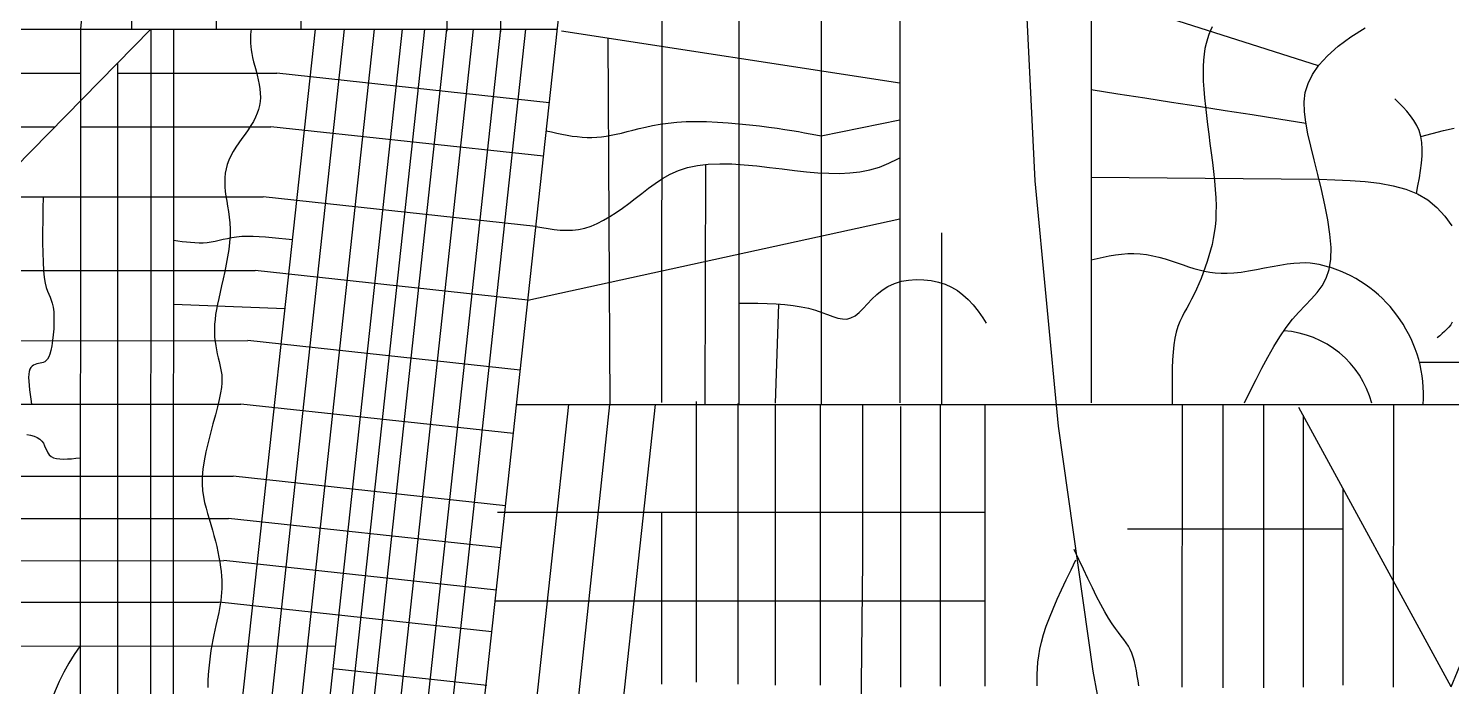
# Model space of a CAD drawing. Extents: x -15455 to 10897, y -24374 to 16165.
# Drawn here: x 4247 to 7471, y -6046 to -4556 of the extents above; entities that cross this region are included whole.
import ezdxf

# ---------------------------------------------------------------- set-up
doc = ezdxf.new("R2010")
doc.units = 0
doc.header["$MEASUREMENT"] = 0
for name, color, linetype in [('HIGHWAY', 7, 'CONTINUOUS'), ('STREETS-SPRAWL-12M', 7, 'CONTINUOUS'), ('STREETS-SPRAWL-20M', 7, 'CONTINUOUS')]:
    doc.layers.add(name, color=color, linetype=linetype)

msp = doc.modelspace()

# ---------------------------------------------------------------- linework, layer by layer
at = {"layer": 'HIGHWAY', "color": 250, "linetype": 'CONTINUOUS'}
for p, q in [((6499.6, -4345.2), (6526.6, -4901.3)), ((6526.6, -4901.3), (6579.7, -5456.5)), ((6579.7, -5456.5), (6658.1, -6011.8)), ((6626.5, -5758.4), (6616.1, -5736)), ((6608.6, -5782.3), (6619.5, -5759.6)), ((6636.8, -5780.4), (6626.5, -5758.4)), ((6597.8, -5804.8), (6608.6, -5782.3)), ((6647, -5801.9), (6636.8, -5780.4)), ((6657, -5822.6), (6647, -5801.9)), ((6577.5, -5848.9), (6587.4, -5827.1)), ((6587.4, -5827.1), (6597.8, -5804.8)), ((6666.7, -5842.2), (6657, -5822.6)), ((6568.3, -5870.1), (6577.5, -5848.9)), ((6676.1, -5860.4), (6666.7, -5842.2)), ((6685.1, -5877), (6676.1, -5860.4)), ((6552.7, -5909.9), (6560, -5890.5)), ((6560, -5890.5), (6568.3, -5870.1)), ((6693.7, -5891.6), (6685.1, -5877)), ((6701.7, -5904.2), (6693.7, -5891.6)), ((6541.7, -5945.6), (6546.5, -5928.3)), ((6546.5, -5928.3), (6552.7, -5909.9)), ((6709.2, -5915), (6701.7, -5904.2)), ((6716.2, -5924.3), (6709.2, -5915)), ((6722.6, -5932.5), (6716.2, -5924.3)), ((6535.5, -5976.9), (6538.1, -5961.7)), ((6538.1, -5961.7), (6541.7, -5945.6)), ((6728.5, -5940.1), (6722.6, -5932.5)), ((6733.9, -5947.4), (6728.5, -5940.1)), ((6738.7, -5954.7), (6733.9, -5947.4)), ((6742.9, -5962.4), (6738.7, -5954.7)), ((6746.6, -5970.9), (6742.9, -5962.4)), ((6532.6, -6005.2), (6533.7, -5991.4)), ((6533.7, -5991.4), (6535.5, -5976.9)), ((6749.7, -5980.1), (6746.6, -5970.9)), ((6752.5, -5989.9), (6749.7, -5980.1)), ((6754.8, -6000.3), (6752.5, -5989.9)), ((6531.8, -6031.7), (6532, -6018.6)), ((6532, -6018.6), (6532.6, -6005.2)), ((6658.1, -6011.8), (6760, -6569.4)), ((6756.9, -6011), (6754.8, -6000.3)), ((6758.8, -6022), (6756.9, -6011)), ((6760.5, -6033.3), (6758.8, -6022)), ((6531.8, -6044.6), (6531.8, -6031.7)), ((6762.2, -6044.6), (6760.5, -6033.3))]:
    msp.add_line(p, q, dxfattribs=at)
at = {"layer": 'STREETS-SPRAWL-12M', "color": 253, "linetype": 'CONTINUOUS'}
for p, q in [((4481, -2785.3), (4480.5, -4557.6)), ((4672.9, -2785.3), (4672.4, -4557.6)), ((4864.8, -2785.3), (4864.2, -4557.6)), ((5195, -2785.3), (5194.5, -4562)), ((5317, -2785.3), (5316.4, -4563.5)), ((5681.5, -4060.1), (5681.2, -5403.5)), ((5856.6, -4060.1), (5856.2, -5405.8)), ((6043.1, -4060.1), (6042.7, -5408.1)), ((6221.3, -4060.1), (6221, -5404.1)), ((6654.3, -4060.1), (6653.9, -5404.1)), ((7169.2, -4640.6), (6654.1, -4476.3)), ((4368.2, -4523.8), (4364.7, -4557.6)), ((3691.3, -5406.8), (4524, -4557.6)), ((4364.7, -4557.6), (4364.2, -6402.6)), ((4524, -4557.6), (4523.5, -6403.9)), ((4575.4, -4557.6), (4574.9, -6399.9)), ((4684.4, -6514.7), (4896.9, -4557.6)), ((4749.9, -4576), (4749.8, -4582.5)), ((4750.3, -4569.7), (4749.9, -4576)), ((4750.8, -4563.6), (4750.3, -4569.7)), ((4750.5, -6514.7), (4963, -4557.6)), ((4751.5, -4557.6), (4750.8, -4563.6)), ((4818.6, -6510.7), (5030.6, -4557.6)), ((4882.7, -6508.7), (5094.5, -4557.6)), ((4912.9, -6695.5), (5145, -4557.6)), ((4946.1, -6850.5), (5195, -4557.6)), ((4946.3, -7401.6), (5255.1, -4557.6)), ((5007.6, -7408.2), (5317.1, -4557.6)), ((5063.6, -7414.3), (5373.7, -4557.6)), ((5454.5, -4561.3), (6221.2, -4679.1)), ((5559.5, -4577.4), (5563.9, -5407.4)), ((6920.8, -4569.6), (6917.6, -4579.3)), ((6924.3, -4560.7), (6920.8, -4569.6)), ((6928, -4552.6), (6924.3, -4560.7)), ((7213.6, -4596.1), (7242.2, -4574.9)), ((7242.2, -4574.9), (7275, -4554.6)), ((4749.8, -4582.5), (4749.9, -4589.4)), ((4749.9, -4589.4), (4750.4, -4596.6)), ((4750.4, -4596.6), (4751.3, -4604.4)), ((4751.3, -4604.4), (4752.7, -4612.8)), ((6912.1, -4601.4), (6910.1, -4614)), ((6914.7, -4589.8), (6912.1, -4601.4)), ((6917.6, -4579.3), (6914.7, -4589.8)), ((7189.5, -4617.8), (7213.6, -4596.1)), ((4449, -4634.1), (4448.5, -6399.9)), ((4752.7, -4612.8), (4754.7, -4621.9)), ((4754.7, -4621.9), (4757, -4631.5)), ((4757, -4631.5), (4759.7, -4641.5)), ((4759.7, -4641.5), (4762.4, -4651.8)), ((6908.6, -4627.7), (6907.8, -4642.5)), ((6910.1, -4614), (6908.6, -4627.7)), ((7155.6, -4660.2), (7170.1, -4639.3)), ((7170.1, -4639.3), (7189.5, -4617.8)), ((3581, -4657.6), (4364.7, -4657.5)), ((4449, -4657.5), (4809.3, -4657.4)), ((4762.4, -4651.8), (4765.1, -4662.2)), ((4765.1, -4662.2), (4767.6, -4672.6)), ((4767.6, -4672.6), (4769.7, -4682.9)), ((5426.8, -4724.5), (4809.3, -4657.4)), ((6907.8, -4642.5), (6907.7, -4658.6)), ((6907.7, -4658.6), (6908.2, -4675.7)), ((7145.5, -4680.7), (7155.6, -4660.2)), ((4769.7, -4682.9), (4771.2, -4693)), ((4771.2, -4693), (4772.1, -4702.7)), ((4772.1, -4702.7), (4772.3, -4712.1)), ((6654.1, -4694.4), (6714.9, -4703.9)), ((6714.9, -4703.9), (6775.7, -4713.3)), ((6908.2, -4675.7), (6909.3, -4693.9)), ((6909.3, -4693.9), (6910.9, -4712.9)), ((7136.8, -4722.5), (7139.4, -4701.3)), ((7139.4, -4701.3), (7145.5, -4680.7)), ((4770.3, -4730.3), (4768.1, -4739.3)), ((4771.7, -4721.3), (4770.3, -4730.3)), ((4772.3, -4712.1), (4771.7, -4721.3)), ((6775.7, -4713.3), (6836.5, -4722.8)), ((6836.5, -4722.8), (6897.3, -4732.3)), ((6897.3, -4732.3), (6958.1, -4741.8)), ((6910.9, -4712.9), (6912.9, -4732.7)), ((6912.9, -4732.7), (6915.3, -4753)), ((7137.2, -4744.8), (7136.8, -4722.5)), ((7351.3, -4724.7), (7341.8, -4715.4)), ((7360.7, -4734.1), (7351.3, -4724.7)), ((7369.7, -4743.7), (7360.7, -4734.1)), ((4756.4, -4766.4), (4750.7, -4775.8)), ((4761.2, -4757.2), (4756.4, -4766.4)), ((4765.1, -4748.2), (4761.2, -4757.2)), ((4768.1, -4739.3), (4765.1, -4748.2)), ((5677.9, -4772.9), (5696.2, -4770.3)), ((5696.2, -4770.3), (5715.8, -4768.3)), ((5715.8, -4768.3), (5736.9, -4767.1)), ((5736.9, -4767.1), (5759.4, -4766.7)), ((5759.4, -4766.7), (5783.1, -4767.1)), ((5783.1, -4767.1), (5807.5, -4768.2)), ((5807.5, -4768.2), (5832, -4769.8)), ((5832, -4769.8), (5856.4, -4771.9)), ((6042.9, -4799.4), (6221.1, -4762.8)), ((6915.3, -4753), (6917.9, -4773.9)), ((6958.1, -4741.8), (7018.9, -4751.2)), ((7018.9, -4751.2), (7079.7, -4760.7)), ((7079.7, -4760.7), (7140.5, -4770.2)), ((7140.2, -4768.6), (7137.2, -4744.8)), ((7145.3, -4794.4), (7140.2, -4768.6)), ((7378, -4753.8), (7369.7, -4743.7)), ((7385.5, -4764.3), (7378, -4753.8)), ((7392.1, -4775.5), (7385.5, -4764.3)), ((3581, -4778.7), (4307.3, -4778.6)), ((4364.7, -4778.6), (4796.2, -4778.6)), ((4737.5, -4795.1), (4730.5, -4804.9)), ((4744.4, -4785.4), (4737.5, -4795.1)), ((4750.7, -4775.8), (4744.4, -4785.4)), ((5413.6, -4845.6), (4796.2, -4778.6)), ((5419.9, -4787.8), (5431.8, -4790.4)), ((5431.8, -4790.4), (5443.6, -4793)), ((5443.6, -4793), (5455.4, -4795.5)), ((5455.4, -4795.5), (5467, -4797.7)), ((5467, -4797.7), (5478.6, -4799.6)), ((5478.6, -4799.6), (5490.1, -4801.1)), ((5490.1, -4801.1), (5501.4, -4802.3)), ((5501.4, -4802.3), (5512.4, -4802.9)), ((5512.4, -4802.9), (5523.3, -4802.9)), ((5523.3, -4802.9), (5534.1, -4802.4)), ((5534.1, -4802.4), (5544.9, -4801.4)), ((5544.9, -4801.4), (5555.8, -4799.8)), ((5555.8, -4799.8), (5567, -4797.9)), ((5567, -4797.9), (5578.5, -4795.5)), ((5578.5, -4795.5), (5590.4, -4792.8)), ((5590.4, -4792.8), (5602.9, -4789.7)), ((5602.9, -4789.7), (5616.1, -4786.3)), ((5616.1, -4786.3), (5630.1, -4782.8)), ((5630.1, -4782.8), (5645, -4779.3)), ((5645, -4779.3), (5660.9, -4776)), ((5660.9, -4776), (5677.9, -4772.9)), ((5856.4, -4771.9), (5880.1, -4774.3)), ((5880.1, -4774.3), (5902.8, -4776.8)), ((5902.8, -4776.8), (5923.8, -4779.5)), ((5923.8, -4779.5), (5943.1, -4782.1)), ((5943.1, -4782.1), (5960.5, -4784.6)), ((5960.5, -4784.6), (5976.5, -4787.1)), ((5976.5, -4787.1), (5991.3, -4789.6)), ((5991.3, -4789.6), (6005.1, -4792.1)), ((6005.1, -4792.1), (6018.1, -4794.5)), ((6018.1, -4794.5), (6030.6, -4797)), ((6030.6, -4797), (6042.9, -4799.4)), ((6917.9, -4773.9), (6920.6, -4795.1)), ((6920.6, -4795.1), (6923.4, -4816.5)), ((7151.9, -4822.6), (7145.3, -4794.4)), ((7397.3, -4787.5), (7392.1, -4775.5)), ((7401.2, -4800.4), (7397.3, -4787.5)), ((7403.5, -4814.3), (7401.2, -4800.4)), ((7401.3, -4800.6), (7426.8, -4793.9)), ((7426.8, -4793.9), (7452.1, -4787.5)), ((7452.1, -4787.5), (7476.8, -4781.8)), ((4710.7, -4834.8), (4705.3, -4844.7)), ((4716.9, -4824.8), (4710.7, -4834.8)), ((4723.6, -4814.9), (4716.9, -4824.8)), ((4730.5, -4804.9), (4723.6, -4814.9)), ((6923.4, -4816.5), (6926.2, -4838)), ((7159.7, -4853.6), (7151.9, -4822.6)), ((7404.4, -4829.1), (7403.5, -4814.3)), ((7404.1, -4844.7), (7404.4, -4829.1)), ((4697.3, -4864.4), (4694.7, -4874.3)), ((4700.8, -4854.6), (4697.3, -4864.4)), ((4705.3, -4844.7), (4700.8, -4854.6)), ((5740.2, -4871.1), (5762.5, -4866.1)), ((5762.5, -4866.1), (5786.8, -4863.3)), ((5780.7, -4863.8), (5779.5, -5407.4)), ((5786.8, -4863.3), (5812.8, -4862.3)), ((5812.8, -4862.3), (5840.1, -4862.9)), ((5840.1, -4862.9), (5868.3, -4864.7)), ((5868.3, -4864.7), (5897, -4867.4)), ((5897, -4867.4), (5925.8, -4870.7)), ((6174.5, -4869.9), (6195.8, -4861.4)), ((6195.8, -4861.4), (6216.6, -4851.3)), ((6216.6, -4851.3), (6221.1, -4848.9)), ((6926.2, -4838), (6928.8, -4859.3)), ((6928.8, -4859.3), (6931.3, -4880.3)), ((7168, -4886.6), (7159.7, -4853.6)), ((7400.6, -4877.6), (7402.8, -4860.9)), ((7402.8, -4860.9), (7404.1, -4844.7)), ((4691.9, -4894.1), (4691.6, -4904.3)), ((4692.9, -4884.1), (4691.9, -4894.1)), ((4694.7, -4874.3), (4692.9, -4884.1)), ((5666.9, -4906.8), (5683.3, -4896.1)), ((5683.3, -4896.1), (5700.8, -4886.4)), ((5700.8, -4886.4), (5719.7, -4878)), ((5719.7, -4878), (5740.2, -4871.1)), ((5925.8, -4870.7), (5954.4, -4874.1)), ((5954.4, -4874.1), (5982.2, -4877.5)), ((5982.2, -4877.5), (6009.1, -4880.5)), ((6009.1, -4880.5), (6035, -4882.7)), ((6035, -4882.7), (6060, -4884.1)), ((6060, -4884.1), (6084.2, -4884.4)), ((6084.2, -4884.4), (6107.7, -4883.3)), ((6107.7, -4883.3), (6130.5, -4880.7)), ((6130.5, -4880.7), (6152.7, -4876.3)), ((6152.7, -4876.3), (6174.5, -4869.9)), ((6654, -4892.6), (7170.7, -4897.6)), ((6931.3, -4880.3), (6933.4, -4900.8)), ((7176.3, -4920.9), (7168, -4886.6)), ((7170.7, -4897.6), (7205.9, -4898.7)), ((7205.9, -4898.7), (7240.6, -4900.3)), ((7394.6, -4912.1), (7397.8, -4894.7)), ((7397.8, -4894.7), (7400.6, -4877.6)), ((4691.6, -4904.3), (4692, -4914.6)), ((4692, -4914.6), (4692.9, -4925.1)), ((4692.9, -4925.1), (4694.4, -4935.9)), ((5621.5, -4941.1), (5636.2, -4929.6)), ((5636.2, -4929.6), (5651.2, -4918)), ((5651.2, -4918), (5666.9, -4906.8)), ((6933.4, -4900.8), (6935.2, -4920.6)), ((6935.2, -4920.6), (6936.4, -4939.6)), ((7183.9, -4955.4), (7176.3, -4920.9)), ((7240.6, -4900.3), (7274.6, -4902.8)), ((7274.6, -4902.8), (7307.3, -4906.6)), ((7307.3, -4906.6), (7338.3, -4912.2)), ((7338.3, -4912.2), (7367.2, -4920.1)), ((7367.2, -4920.1), (7393.6, -4930.7)), ((7391.3, -4929.6), (7394.6, -4912.1)), ((7393.6, -4930.7), (7417.1, -4944.4)), ((3580.9, -4937.7), (4778.9, -4937.5)), ((4280.1, -4937.6), (4279.7, -4964.6)), ((4694.4, -4935.9), (4696.2, -4947.1)), ((4696.2, -4947.1), (4698.2, -4958.7)), ((4698.2, -4958.7), (4700.1, -4970.7)), ((5396.4, -5004.6), (4778.9, -4937.5)), ((5578.1, -4973), (5592.5, -4963)), ((5592.5, -4963), (5607, -4952.3)), ((5607, -4952.3), (5621.5, -4941.1)), ((6936.4, -4939.6), (6937.1, -4957.5)), ((6937.1, -4957.5), (6937, -4974.2)), ((7190.4, -4989.3), (7183.9, -4955.4)), ((7417.1, -4944.4), (7437.4, -4961.6)), ((7437.4, -4961.6), (7455.2, -4981.4)), ((4279.3, -4991.2), (4279, -5017)), ((4279.7, -4964.6), (4279.3, -4991.2)), ((4700.1, -4970.7), (4701.8, -4983.4)), ((4701.8, -4983.4), (4703.1, -4996.6)), ((4703.1, -4996.6), (4703.8, -5010.6)), ((5378.3, -5171.3), (6221.1, -4987.2)), ((5535.4, -4997.6), (5549.6, -4990.5)), ((5549.6, -4990.5), (5563.8, -4982.2)), ((5563.8, -4982.2), (5578.1, -4973)), ((6936.4, -4989.9), (6935.1, -5004.6)), ((6937, -4974.2), (6936.4, -4989.9)), ((7195.2, -5021.7), (7190.4, -4989.3)), ((7455.2, -4981.4), (7471.3, -5003.2)), ((4279, -5017), (4279, -5041.6)), ((4703.6, -5025.3), (4702.5, -5040.8)), ((4703.8, -5010.6), (4703.6, -5025.3)), ((4707.8, -5029.5), (4718.6, -5027.9)), ((4718.6, -5027.9), (4730.1, -5026.8)), ((4730.1, -5026.8), (4742.5, -5026.3)), ((4742.5, -5026.3), (4755.7, -5026.4)), ((4755.7, -5026.4), (4769.6, -5026.9)), ((4769.6, -5026.9), (4784, -5027.8)), ((4784, -5027.8), (4798.9, -5029.1)), ((5396.4, -5004.6), (5410.2, -5007.1)), ((5410.2, -5007.1), (5424, -5009.3)), ((5424, -5009.3), (5437.8, -5011.2)), ((5437.8, -5011.2), (5451.6, -5012.5)), ((5451.6, -5012.5), (5465.5, -5013.1)), ((5465.5, -5013.1), (5479.4, -5012.6)), ((5479.4, -5012.6), (5493.3, -5011)), ((5493.3, -5011), (5507.3, -5008)), ((5507.3, -5008), (5521.3, -5003.5)), ((5521.3, -5003.5), (5535.4, -4997.6)), ((6315.5, -5019.1), (6315.4, -5406.4)), ((6933.2, -5018.7), (6930.8, -5032.1)), ((6935.1, -5004.6), (6933.2, -5018.7)), ((7197.6, -5051.8), (7195.2, -5021.7)), ((4279, -5041.6), (4279.3, -5064.5)), ((4575.2, -5035.5), (4585.1, -5036.9)), ((4585.1, -5036.9), (4594.9, -5038.3)), ((4594.9, -5038.3), (4604.6, -5039.4)), ((4604.6, -5039.4), (4614.3, -5040.4)), ((4614.3, -5040.4), (4623.9, -5041)), ((4623.9, -5041), (4633.4, -5041.3)), ((4633.4, -5041.3), (4642.7, -5041.2)), ((4642.7, -5041.2), (4651.9, -5040.5)), ((4651.9, -5040.5), (4660.9, -5039.2)), ((4660.9, -5039.2), (4669.8, -5037.5)), ((4669.8, -5037.5), (4678.9, -5035.6)), ((4678.9, -5035.6), (4688.1, -5033.5)), ((4688.1, -5033.5), (4697.7, -5031.4)), ((4697.7, -5031.4), (4707.8, -5029.5)), ((4700.6, -5057), (4698, -5073.5)), ((4702.5, -5040.8), (4700.6, -5057)), ((4798.9, -5029.1), (4814.1, -5030.6)), ((4814.1, -5030.6), (4829.6, -5032.3)), ((4829.6, -5032.3), (4845.2, -5034)), ((6924.7, -5058.1), (6921, -5070.9)), ((6928, -5045.2), (6924.7, -5058.1)), ((6930.8, -5032.1), (6928, -5045.2)), ((7197.1, -5078.7), (7197.6, -5051.8)), ((4279.3, -5064.5), (4279.9, -5085.5)), ((4279.9, -5085.5), (4281, -5104.1)), ((4694.9, -5090.2), (4691.5, -5106.8)), ((4698, -5073.5), (4694.9, -5090.2)), ((6654, -5080), (6667.7, -5076.9)), ((6667.7, -5076.9), (6681.5, -5073.8)), ((6681.5, -5073.8), (6695.3, -5071.1)), ((6695.3, -5071.1), (6709.2, -5068.7)), ((6709.2, -5068.7), (6723, -5066.9)), ((6723, -5066.9), (6737, -5065.8)), ((6737, -5065.8), (6751, -5065.6)), ((6751, -5065.6), (6765.2, -5066.3)), ((6765.2, -5066.3), (6779.4, -5068)), ((6779.4, -5068), (6793.6, -5070.7)), ((6793.6, -5070.7), (6807.8, -5074.2)), ((6807.8, -5074.2), (6821.8, -5078.1)), ((6821.8, -5078.1), (6835.6, -5082.5)), ((6835.6, -5082.5), (6849.2, -5086.9)), ((6849.2, -5086.9), (6862.3, -5091.4)), ((6862.3, -5091.4), (6875, -5095.7)), ((6917, -5083.8), (6912.6, -5096.6)), ((6921, -5070.9), (6917, -5083.8)), ((7064.6, -5095.2), (7082, -5092.1)), ((7082, -5092.1), (7098.4, -5089.4)), ((7098.4, -5089.4), (7113.7, -5087.6)), ((7113.7, -5087.6), (7127.3, -5086.6)), ((7127.3, -5086.6), (7139.6, -5086.4)), ((7139.6, -5086.4), (7150.6, -5087)), ((7150.6, -5087), (7160.6, -5088.2)), ((7160.6, -5088.2), (7169.8, -5089.9)), ((7169.8, -5089.9), (7178.4, -5092)), ((7178.4, -5092), (7186.5, -5094.3)), ((7193.4, -5101.7), (7197.1, -5078.7)), ((3691.4, -5104.4), (4760.8, -5104.2)), ((4281, -5104.1), (4282.6, -5119.8)), ((4282.6, -5119.8), (4284.7, -5132.6)), ((4687.9, -5123), (4684.3, -5138.7)), ((4691.5, -5106.8), (4687.9, -5123)), ((5378.3, -5171.3), (4760.8, -5104.2)), ((6240.8, -5125.8), (6257.8, -5124.5)), ((6257.8, -5124.5), (6274.9, -5125)), ((6274.9, -5125), (6291.7, -5127)), ((6875, -5095.7), (6887.2, -5099.6)), ((6887.2, -5099.6), (6899.2, -5103)), ((6903.1, -5122.1), (6898, -5134.5)), ((6899.2, -5103), (6911, -5105.8)), ((6908, -5109.5), (6903.1, -5122.1)), ((6912.6, -5096.6), (6908, -5109.5)), ((6911, -5105.8), (6923, -5108.1)), ((6923, -5108.1), (6935.4, -5109.6)), ((6935.4, -5109.6), (6948.5, -5110.4)), ((6948.5, -5110.4), (6962.4, -5110.4)), ((6962.4, -5110.4), (6977.4, -5109.4)), ((6977.4, -5109.4), (6993.7, -5107.6)), ((6993.7, -5107.6), (7010.9, -5105)), ((7010.9, -5105), (7028.7, -5101.9)), ((7028.7, -5101.9), (7046.7, -5098.5)), ((7046.7, -5098.5), (7064.6, -5095.2)), ((7177.3, -5138.6), (7186.6, -5121.4)), ((7186.5, -5094.3), (7194.5, -5096.7)), ((7186.6, -5121.4), (7193.4, -5101.7)), ((4284.7, -5132.6), (4287.3, -5142.8)), ((4287.3, -5142.8), (4290.1, -5151)), ((4290.1, -5151), (4293.1, -5158.1)), ((4681, -5153.5), (4677.9, -5167.4)), ((4684.3, -5138.7), (4681, -5153.5)), ((6168.7, -5158.5), (6180.8, -5148.6)), ((6180.8, -5148.6), (6194, -5140.1)), ((6194, -5140.1), (6208.6, -5133.5)), ((6208.6, -5133.5), (6224.3, -5128.7)), ((6224.3, -5128.7), (6240.8, -5125.8)), ((6291.7, -5127), (6308.1, -5130.5)), ((6308.1, -5130.5), (6323.6, -5135.5)), ((6323.6, -5135.5), (6338, -5141.9)), ((6338, -5141.9), (6351.3, -5149.7)), ((6351.3, -5149.7), (6363.8, -5159)), ((6892.8, -5146.5), (6887.3, -5158)), ((6898, -5134.5), (6892.8, -5146.5)), ((7153.1, -5168.6), (7166, -5154.1)), ((7166, -5154.1), (7177.3, -5138.6)), ((4293.1, -5158.1), (4296, -5164.6)), ((4296, -5164.6), (4298.7, -5171.1)), ((4298.7, -5171.1), (4301, -5178.4)), ((4301, -5178.4), (4302.9, -5187.1)), ((4302.9, -5187.1), (4304.1, -5197.6)), ((4575.2, -5180.4), (4828.2, -5190.5)), ((4675.2, -5180.4), (4672.9, -5192.5)), ((4677.9, -5167.4), (4675.2, -5180.4)), ((5856.2, -5177.8), (5877.8, -5178.1)), ((5877.8, -5178.1), (5899.2, -5178.4)), ((5899.2, -5178.4), (5920.2, -5179)), ((5920.2, -5179), (5940.7, -5179.9)), ((5946.3, -5180.3), (5938.8, -5404.4)), ((5940.7, -5179.9), (5960.6, -5181.4)), ((5960.6, -5181.4), (5979.5, -5183.4)), ((5979.5, -5183.4), (5997.5, -5186.2)), ((5997.5, -5186.2), (6014.2, -5189.8)), ((6014.2, -5189.8), (6029.6, -5194.2)), ((6128.6, -5199.2), (6137.9, -5190)), ((6137.9, -5190), (6147.5, -5179.8)), ((6147.5, -5179.8), (6157.7, -5169.1)), ((6157.7, -5169.1), (6168.7, -5158.5)), ((6363.8, -5159), (6375.7, -5169.8)), ((6375.7, -5169.8), (6387, -5182.1)), ((6387, -5182.1), (6398, -5196)), ((6870.7, -5189.4), (6865.3, -5199.3)), ((6876.2, -5179.4), (6870.7, -5189.4)), ((6881.8, -5169), (6876.2, -5179.4)), ((6887.3, -5158), (6881.8, -5169)), ((7124.7, -5198.2), (7139.2, -5183.1)), ((7139.2, -5183.1), (7153.1, -5168.6)), ((4304.1, -5197.6), (4304.6, -5209.7)), ((4304.6, -5209.7), (4304.6, -5222.7)), ((4669.6, -5214.9), (4668.6, -5225.4)), ((4671, -5204), (4669.6, -5214.9)), ((4672.9, -5192.5), (4671, -5204)), ((6029.6, -5194.2), (6043.8, -5199.2)), ((6043.8, -5199.2), (6056.9, -5204.1)), ((6056.9, -5204.1), (6069, -5208.6)), ((6069, -5208.6), (6080.2, -5212)), ((6080.2, -5212), (6090.7, -5214)), ((6090.7, -5214), (6100.7, -5214.1)), ((6100.7, -5214.1), (6110.2, -5211.7)), ((6110.2, -5211.7), (6119.5, -5206.6)), ((6119.5, -5206.6), (6128.6, -5199.2)), ((6398, -5196), (6408.9, -5211.5)), ((6408.9, -5211.5), (6416.7, -5223.7)), ((6855.2, -5220), (6850.9, -5231.3)), ((6860.1, -5209.4), (6855.2, -5220)), ((6865.3, -5199.3), (6860.1, -5209.4)), ((7095.7, -5233.4), (7110, -5214.7)), ((7110, -5214.7), (7124.7, -5198.2)), ((7472.4, -5221.2), (7468.8, -5226.9)), ((4303.1, -5249.8), (4301.7, -5262.7)), ((4304.1, -5236.3), (4303.1, -5249.8)), ((4304.6, -5222.7), (4304.1, -5236.3)), ((4668.6, -5225.4), (4668.1, -5235.5)), ((4668.1, -5235.5), (4668.2, -5245.5)), ((4668.2, -5245.5), (4668.7, -5255.3)), ((6847, -5243.6), (6843.9, -5257.2)), ((6850.9, -5231.3), (6847, -5243.6)), ((7067.9, -5276.5), (7081.6, -5254.1)), ((7081.6, -5254.1), (7095.7, -5233.4)), ((7444, -5251.8), (7438.3, -5256.4)), ((7449.5, -5247.1), (7444, -5251.8)), ((7454.9, -5242.3), (7449.5, -5247.1)), ((7460, -5237.4), (7454.9, -5242.3)), ((7464.7, -5232.3), (7460, -5237.4)), ((7468.8, -5226.9), (7464.7, -5232.3)), ((3869.5, -5263.2), (4743.6, -5263.1)), ((4297.9, -5285), (4295.5, -5293.3)), ((4300, -5274.7), (4297.9, -5285)), ((4301.7, -5262.7), (4300, -5274.7)), ((4668.7, -5255.3), (4669.8, -5265)), ((4669.8, -5265), (4671.1, -5274.6)), ((4671.1, -5274.6), (4672.8, -5283.9)), ((4672.8, -5283.9), (4674.7, -5293)), ((5361, -5330.1), (4743.6, -5263.1)), ((6841.5, -5272.4), (6839.7, -5288.9)), ((6843.9, -5257.2), (6841.5, -5272.4)), ((7054.3, -5300.3), (7067.9, -5276.5)), ((4258.5, -5318.5), (4255.3, -5320.6)), ((4262, -5316.9), (4258.5, -5318.5)), ((4265.7, -5315.8), (4262, -5316.9)), ((4269.5, -5315), (4265.7, -5315.8)), ((4273.2, -5314.3), (4269.5, -5315)), ((4276.9, -5313.5), (4273.2, -5314.3)), ((4280.5, -5312.4), (4276.9, -5313.5)), ((4283.9, -5310.8), (4280.5, -5312.4)), ((4287.1, -5308.3), (4283.9, -5310.8)), ((4290.1, -5304.7), (4287.1, -5308.3)), ((4292.9, -5299.8), (4290.1, -5304.7)), ((4295.5, -5293.3), (4292.9, -5299.8)), ((4674.7, -5293), (4676.6, -5301.7)), ((4676.6, -5301.7), (4678.6, -5310.1)), ((4678.6, -5310.1), (4680.5, -5318)), ((4680.5, -5318), (4682.3, -5325.6)), ((6838.6, -5306.6), (6837.9, -5325.3)), ((6839.7, -5288.9), (6838.6, -5306.6)), ((7041, -5325.2), (7054.3, -5300.3)), ((7397.6, -5311.5), (7730.7, -5311.5)), ((4247.7, -5339.1), (4247.4, -5346.6)), ((4247.4, -5346.6), (4247.6, -5355.1)), ((4248.6, -5332.7), (4247.7, -5339.1)), ((4250.3, -5327.6), (4248.6, -5332.7)), ((4252.5, -5323.6), (4250.3, -5327.6)), ((4255.3, -5320.6), (4252.5, -5323.6)), ((4682.3, -5325.6), (4683.8, -5333)), ((4683.8, -5333), (4684.8, -5340.8)), ((4684.8, -5340.8), (4685.3, -5349.1)), ((4685.3, -5349.1), (4685.2, -5358.4)), ((6837.9, -5325.3), (6837.6, -5344.8)), ((6837.6, -5344.8), (6837.6, -5364.9)), ((7014.7, -5377.4), (7027.8, -5351.1)), ((7027.8, -5351.1), (7041, -5325.2)), ((4247.6, -5355.1), (4248.3, -5364.4)), ((4248.3, -5364.4), (4249.4, -5374.4)), ((4249.4, -5374.4), (4250.8, -5384.9)), ((4682.3, -5381.5), (4679.3, -5396)), ((4684.2, -5369.1), (4682.3, -5381.5)), ((4685.2, -5358.4), (4684.2, -5369.1)), ((6837.6, -5364.9), (6837.8, -5385.4)), ((7001.6, -5404.1), (7014.7, -5377.4)), ((3691.3, -5406.8), (4728, -5406.7)), ((4250.8, -5384.9), (4252.3, -5395.7)), ((4252.3, -5395.7), (4253.9, -5406.7)), ((4675.2, -5412.7), (4670.3, -5431.4)), ((4679.3, -5396), (4675.2, -5412.7)), ((5345.4, -5473.7), (4728, -5406.7)), ((5229, -7636.4), (5471, -5407.4)), ((5340.9, -7503.5), (5563.9, -5407.4)), ((5471.3, -7215.2), (5667.6, -5407.4)), ((5759.2, -5400.8), (5759.2, -6036.3)), ((5853.6, -5405.4), (5853.6, -6041)), ((5938.8, -5407.7), (5938.8, -6043.3)), ((6040.2, -5407.7), (6040.2, -6043.3)), ((6222.1, -5412.3), (6222.1, -6047.9)), ((6311.9, -5410), (6311.9, -6045.6)), ((6413.2, -5410), (6413.2, -6045.6)), ((6837.8, -5385.4), (6838.1, -5406.1)), ((6860.2, -5407.4), (6860, -6047.5)), ((6952.3, -5407.4), (6952.2, -6049.5)), ((7044.5, -5407.4), (7044.3, -6049.5)), ((7469.9, -6047.2), (7124.9, -5414.4)), ((7338.8, -5407.4), (7338.6, -6047.5)), ((7469.9, -6047.2), (7732.9, -5405.5)), ((4670.3, -5431.4), (4664.8, -5451.4)), ((7134.6, -5432.1), (7134.4, -6047.5)), ((4242.9, -5475.8), (4251.9, -5477.4)), ((4251.9, -5477.4), (4260, -5479.6)), ((4260, -5479.6), (4266.9, -5482.5)), ((4659.2, -5472.3), (4653.7, -5493.6)), ((4664.8, -5451.4), (4659.2, -5472.3)), ((4266.9, -5482.5), (4272.7, -5486.1)), ((4272.7, -5486.1), (4277.2, -5490.5)), ((4277.2, -5490.5), (4280.7, -5495.6)), ((4280.7, -5495.6), (4283.4, -5501)), ((4283.4, -5501), (4285.9, -5506.6)), ((4285.9, -5506.6), (4288.3, -5512.1)), ((4288.3, -5512.1), (4290.9, -5517.2)), ((4653.7, -5493.6), (4648.7, -5514.7)), ((4290.9, -5517.2), (4294.2, -5521.8)), ((4294.2, -5521.8), (4298.5, -5525.5)), ((4298.5, -5525.5), (4304, -5528.2)), ((4304, -5528.2), (4310.5, -5530)), ((4310.5, -5530), (4318, -5531)), ((4318, -5531), (4326.4, -5531.3)), ((4326.4, -5531.3), (4335.3, -5531)), ((4335.3, -5531), (4344.8, -5530.4)), ((4344.8, -5530.4), (4354.5, -5529.4)), ((4354.5, -5529.4), (4364.4, -5528.4)), ((4644.7, -5535.1), (4641.8, -5554.3)), ((4648.7, -5514.7), (4644.7, -5535.1)), ((3783.2, -5569.9), (4710.3, -5569.8)), ((4640.4, -5571.8), (4640.3, -5587.9)), ((4641.8, -5554.3), (4640.4, -5571.8)), ((5327.7, -5636.8), (4710.3, -5569.8)), ((4640.3, -5587.9), (4641.3, -5602.7)), ((4641.3, -5602.7), (4643.3, -5616.6)), ((7224.6, -5597.2), (7224.5, -6043.5)), ((4643.3, -5616.6), (4646.1, -5629.7)), ((4646.1, -5629.7), (4649.3, -5642.2)), ((3783.2, -5665.7), (4699.9, -5665.5)), ((4649.3, -5642.2), (4652.9, -5654.5)), ((4652.9, -5654.5), (4656.6, -5666.8)), ((4656.6, -5666.8), (4660.3, -5679.3)), ((5317.3, -5732.6), (4699.9, -5665.5)), ((6413.2, -5652.2), (5309.6, -5652.2)), ((5680.9, -5652.2), (5680.9, -6041)), ((4660.3, -5679.3), (4663.8, -5691.9)), ((4663.8, -5691.9), (4667.2, -5704.5)), ((4667.2, -5704.5), (4670.4, -5717.1)), ((6736.8, -5689.3), (7224.3, -5689.3)), ((4670.4, -5717.1), (4673.4, -5729.6)), ((4673.4, -5729.6), (4676.1, -5741.7)), ((3783.1, -5761.4), (4689.5, -5761.3)), ((4676.1, -5741.7), (4678.5, -5753.6)), ((4678.5, -5753.6), (4680.5, -5764.9)), ((4680.5, -5764.9), (4682.2, -5775.8)), ((5306.9, -5828.3), (4689.5, -5761.3)), ((4682.2, -5775.8), (4683.5, -5786.2)), ((4683.5, -5786.2), (4684.4, -5796.2)), ((4684.4, -5796.2), (4685, -5805.9)), ((4684.6, -5833.5), (4683.8, -5842.5)), ((4685.1, -5824.4), (4684.6, -5833.5)), ((4685, -5805.9), (4685.2, -5815.3)), ((4685.2, -5815.3), (4685.1, -5824.4)), ((3783.1, -5855.5), (4679.3, -5855.3)), ((5296.7, -5922.4), (4679.3, -5855.3)), ((4681.4, -5860.5), (4679.8, -5869.6)), ((4682.8, -5851.4), (4681.4, -5860.5)), ((4683.8, -5842.5), (4682.8, -5851.4)), ((6413.2, -5853.4), (5304.3, -5853.4)), ((4673.9, -5898.2), (4671.7, -5908.3)), ((4676, -5888.4), (4673.9, -5898.2)), ((4678, -5878.9), (4676, -5888.4)), ((4679.8, -5869.6), (4678, -5878.9)), ((4667.1, -5929.6), (4664.8, -5940.9)), ((4669.4, -5918.7), (4667.1, -5929.6)), ((4671.7, -5908.3), (4669.4, -5918.7)), ((3783.1, -5954.7), (4942.8, -5954.5)), ((4662.5, -5952.7), (4660.4, -5964.9)), ((4664.8, -5940.9), (4662.5, -5952.7)), ((4656.7, -5990.9), (4655.3, -6004.6)), ((4658.4, -5977.7), (4656.7, -5990.9)), ((4660.4, -5964.9), (4658.4, -5977.7)), ((4654.2, -6018.8), (4653.4, -6033.6)), ((4655.3, -6004.6), (4654.2, -6018.8)), ((5285.4, -6043.7), (4937.3, -6006)), ((4653.4, -6033.6), (4653, -6048.8))]:
    msp.add_line(p, q, dxfattribs=at)
for centre, radius, start, end in [((7102, -5387.7), 305.3, 356.2911, 72.3539), ((7075.4, -5462.2), 222.1, 14.9515, 86.0737), ((4728.8, -6226.9), 455, 143.2379, 190.056)]:
    msp.add_arc(centre, radius, start, end, dxfattribs=at)
at = {"layer": 'STREETS-SPRAWL-20M', "color": 252, "linetype": 'CONTINUOUS'}
for p, q in [((4939.4, -9213.7), (5498.9, -4060.1)), ((2229.9, -4557.6), (5444.9, -4557.6)), ((5352.6, -5407.4), (8109.9, -5407.4)), ((6137.1, -5760.7), (6137, -5407.4)), ((6133, -6108.8), (6137.1, -5760.7))]:
    msp.add_line(p, q, dxfattribs=at)

doc.saveas('drawing.dxf')
